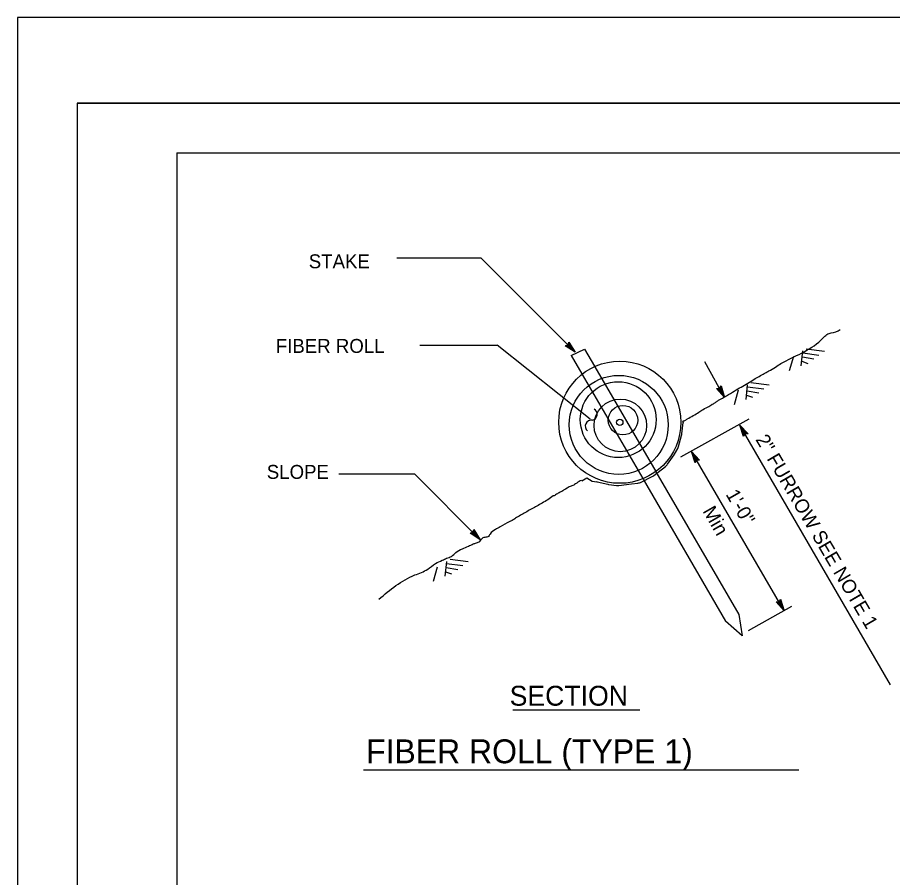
# Model space of a CAD drawing. Extents: x -893 to 867, y -474 to 712.
# Drawn here: x -893.5 to -454, y 279.9 to 712 of the extents above; entities that cross this region are included whole.
import ezdxf

# ---------------------------------------------------------------- set-up
doc = ezdxf.new("R2010")
doc.units = 0
for name, color, linetype in [('1 Control', 7, 'Continuous'), ('10 Sheet Format', 7, 'Continuous'), ('56 Stage 3 Anno', 7, 'Continuous'), ('57 Undefined', 7, 'Continuous'), ('60 Nongeo Data', 7, 'Continuous'), ('63 Seal and Sig', 7, 'Continuous')]:
    doc.layers.add(name, color=color, linetype=linetype)

msp = doc.modelspace()

# ---------------------------------------------------------------- linework, layer by layer
at = {"layer": '1 Control'}
for p, q in [((-508.45, 413.91), (-512.48, 418.42)), ((-512.48, 418.42), (-512.48, 418.42)), ((-512.48, 418.42), (-510.96, 418.37)), ((-509.12, 415.1), (-512.06, 418.39)), ((-509.78, 416.28), (-511.68, 418.4)), ((-510.44, 417.47), (-511.26, 418.38)), ((-510.96, 418.37), (-510.19, 419.71)), ((-510.8, 418.66), (-510.44, 417.47)), ((-510.59, 418.97), (-509.78, 416.28)), ((-510.39, 419.35), (-509.11, 415.1)), ((-510.19, 419.71), (-510.19, 419.71)), ((-510.19, 419.71), (-508.45, 413.91)), ((-504.68, 416), (-526.53, 403.82)), ((-508.45, 413.91), (-508.45, 413.91)), ((-719.65, 334.01), (-501.07, 334.01))]:
    msp.add_line(p, q, dxfattribs=at)
at = {"layer": '10 Sheet Format'}
for p, q in [((-863.45, 668.96), (836.55, 668.96)), ((-863.45, 668.96), (-863.45, -431.04)), ((-813.45, 643.97), (811.54, 643.97)), ((-813.45, 643.97), (-813.45, -406.03))]:
    msp.add_line(p, q, dxfattribs=at)
for points in [[(-893.45, -474.04), (866.55, -474.04), (866.55, 711.96), (-893.45, 711.96)], [(-863.45, -431.04), (836.55, -431.04), (836.55, 668.96), (-863.45, 668.96)]]:
    msp.add_lwpolyline(points, close=True, dxfattribs=at)
at = {"layer": '56 Stage 3 Anno'}
for centre, radius, start, end in [((-605.32, 512.62), 3.04, 283.3074, 60.1497), ((-605.22, 506.64), 3.06, 80.6529, 231.1528)]:
    msp.add_arc(centre, radius, start, end, dxfattribs=at)
at = {"layer": '57 Undefined'}
for p, q in [((-702.93, 591.28), (-660.7, 591.28)), ((-613.32, 543.76), (-660.7, 591.28)), ((-691.32, 547.32), (-652.62, 547.32)), ((-605.87, 510.11), (-652.62, 547.32)), ((-618.4, 547.04), (-616.92, 547.41)), ((-613.32, 543.77), (-618.4, 547.04)), ((-618.4, 547.04), (-618.4, 547.04)), ((-614.28, 544.74), (-617.99, 547.13)), ((-615.23, 545.7), (-617.62, 547.24)), ((-616.18, 546.67), (-617.21, 547.33)), ((-616.92, 547.41), (-616.54, 548.89)), ((-616.84, 547.72), (-616.18, 546.67)), ((-616.72, 548.08), (-615.23, 545.7)), ((-616.63, 548.5), (-614.27, 544.73)), ((-616.54, 548.89), (-616.54, 548.89)), ((-616.54, 548.89), (-613.32, 543.77)), ((-613.32, 543.77), (-613.32, 543.77)), ((-538.34, 521.1), (-548.25, 538.9)), ((-538.34, 521.1), (-542.38, 525.61)), ((-542.38, 525.61), (-542.38, 525.61)), ((-542.38, 525.61), (-540.85, 525.56)), ((-539.01, 522.29), (-541.95, 525.58)), ((-539.67, 523.47), (-541.57, 525.59)), ((-540.34, 524.66), (-541.15, 525.57)), ((-540.85, 525.56), (-540.09, 526.9)), ((-540.69, 525.85), (-540.34, 524.66)), ((-540.48, 526.16), (-539.67, 523.47)), ((-540.29, 526.54), (-539, 522.29)), ((-540.09, 526.9), (-540.09, 526.9)), ((-540.09, 526.9), (-538.34, 521.1)), ((-544.72, 517.91), (-544.72, 517.91)), ((-526.19, 510.13), (-560.5, 491.01)), ((-528.81, 501.4), (-530.68, 507.15)), ((-530.68, 507.15), (-526.55, 502.73)), ((-454.94, 376.78), (-530.68, 507.15)), ((-528.62, 501.76), (-529.99, 505.98)), ((-529.98, 505.98), (-526.97, 502.75)), ((-537.06, 503.96), (-537.06, 503.96)), ((-528.43, 502.14), (-529.3, 504.81)), ((-529.3, 504.81), (-527.35, 502.73)), ((-528.08, 502.75), (-528.81, 501.4)), ((-528.81, 501.4), (-528.81, 501.4)), ((-528.23, 502.46), (-528.61, 503.64)), ((-528.61, 503.64), (-527.78, 502.75)), ((-526.55, 502.73), (-528.08, 502.75)), ((-526.55, 502.73), (-526.55, 502.73)), ((-508.45, 413.91), (-554.97, 493.99)), ((-553.1, 488.23), (-554.97, 493.99)), ((-554.97, 493.99), (-554.97, 493.99)), ((-554.97, 493.99), (-550.84, 489.57)), ((-552.91, 488.6), (-554.28, 492.82)), ((-554.27, 492.81), (-551.26, 489.59)), ((-552.72, 488.97), (-553.59, 491.65)), ((-553.59, 491.65), (-551.64, 489.57)), ((-552.37, 489.58), (-553.1, 488.23)), ((-553.1, 488.23), (-553.1, 488.23)), ((-552.51, 489.3), (-552.9, 490.48)), ((-552.9, 490.48), (-552.06, 489.58)), ((-550.84, 489.57), (-552.37, 489.58)), ((-550.84, 489.57), (-550.84, 489.57)), ((-732.11, 482.74), (-694.12, 482.74)), ((-661.09, 449.62), (-694.12, 482.74)), ((-666.17, 452.89), (-664.69, 453.25)), ((-661.09, 449.62), (-666.17, 452.89)), ((-666.17, 452.89), (-666.17, 452.89)), ((-662.05, 450.59), (-665.76, 452.98)), ((-663, 451.55), (-665.39, 453.09)), ((-663.95, 452.52), (-664.98, 453.18)), ((-664.69, 453.25), (-664.3, 454.74)), ((-664.61, 453.57), (-663.95, 452.52)), ((-664.49, 453.93), (-663, 451.55)), ((-664.4, 454.34), (-662.04, 450.58)), ((-664.3, 454.74), (-664.3, 454.74)), ((-664.3, 454.74), (-661.09, 449.62)), ((-661.09, 449.62), (-661.09, 449.62)), ((-644.65, 364.15), (-580.89, 364.15))]:
    msp.add_line(p, q, dxfattribs=at)
at = {"layer": '60 Nongeo Data'}
for p, q in [((-615.32, 542.1), (-608.61, 545.36)), ((-608.61, 545.36), (-603.61, 536.74)), ((-497.32, 545.58), (-488.2, 544.4)), ((-615.32, 542.1), (-609.99, 532.93)), ((-503.69, 541.65), (-505.8, 534.44)), ((-499.16, 544.45), (-499.96, 537)), ((-499.2, 541.47), (-493.43, 540.42)), ((-499.08, 543.46), (-490.93, 542.4)), ((-499.6, 539.22), (-496.56, 538.18)), ((-526.92, 527.46), (-527.71, 520)), ((-525.07, 528.58), (-515.95, 527.4)), ((-531.45, 524.66), (-533.55, 517.44)), ((-526.95, 524.47), (-521.19, 523.43)), ((-526.83, 526.46), (-518.68, 525.41)), ((-527.36, 522.22), (-524.31, 521.19)), ((-572.78, 483.72), (-531.08, 412)), ((-579.26, 480.08), (-537.78, 408.74)), ((-676.22, 439.8), (-667.1, 438.62)), ((-682.6, 435.88), (-684.7, 428.66)), ((-678.06, 438.68), (-678.86, 431.22)), ((-678.1, 435.69), (-672.33, 434.65)), ((-677.98, 437.69), (-669.83, 436.63)), ((-678.51, 433.44), (-675.46, 432.41)), ((-529.5, 401.28), (-537.79, 408.73)), ((-531.09, 411.99), (-529.5, 401.28))]:
    msp.add_line(p, q, dxfattribs=at)
for centre, radius in [((-590.94, 508.61), 30.68), ((-591.47, 507.3), 24.86), ((-591.73, 509.92), 19.04), ((-590.68, 507.04), 13.22), ((-589.37, 509.66), 7.41), ((-590.94, 508.61), 1.59)]:
    msp.add_circle(centre, radius, dxfattribs=at)
for points in [[(-540.37, 520.18), (-536.27, 522.51), (-532.57, 524.87), (-525.87, 528.69), (-522.9, 530.53), (-520.24, 532.04), (-517.8, 533.42), (-516.13, 534.38), (-512.82, 536.34), (-510, 538.08), (-489.94, 549.89), (-485.83, 553.23), (-481.31, 554.48), (-480.25, 555.23)], [(-557.1, 510.25), (-554.02, 511.97), (-551.23, 513.71), (-549.14, 515.05), (-546.15, 516.59), (-544.34, 517.73), (-542.81, 518.6), (-541.7, 519.43), (-540.39, 520.24)], [(-610.1, 479.33), (-611.42, 478.83), (-613.69, 477.29), (-615.43, 476.57), (-619.16, 474.43), (-620.94, 473.42), (-622.76, 472.44), (-623.6, 471.89), (-624.35, 471.59)], [(-624.34, 471.57), (-629.93, 467.96), (-635.18, 465.08), (-640.14, 462.29), (-642.87, 460.68), (-644.56, 459.55), (-646.25, 458.7), (-651.01, 456.12), (-653.43, 454.76), (-656.11, 452.44), (-657.18, 451.03), (-659.31, 450.69), (-660.73, 449.59)], [(-712, 419.73), (-693.91, 431.88), (-687.44, 434.76), (-683.5, 437.65), (-680.08, 439.27), (-677.98, 440.26), (-675.49, 441.23), (-673.32, 443.12), (-670, 445.07), (-666.96, 446.39), (-664.56, 447.46), (-662.93, 448.07), (-661.25, 448.78), (-660.51, 449.71)]]:
    msp.add_spline(points, degree=3, dxfattribs=at)
at = {"layer": '63 Seal and Sig'}
for p, q in [((-603.46, 536.49), (-572.89, 483.91)), ((-609.85, 532.68), (-579.41, 480.34)), ((-559.44, 508.8), (-557.08, 510.21)), ((-559.77, 502.78), (-559.16, 508.46)), ((-559.14, 508.63), (-559.01, 509.43)), ((-561.47, 496.48), (-559.92, 502)), ((-563.43, 492.63), (-561.88, 495.47)), ((-566.97, 487.49), (-563.7, 492.21)), ((-573.91, 481.85), (-567.98, 486.42)), ((-580.19, 478.57), (-574.66, 481.38)), ((-602.23, 478.68), (-596.89, 477.45)), ((-596.39, 477.36), (-592.58, 476.9)), ((-591.38, 476.9), (-585.1, 477.71)), ((-585.05, 477.72), (-581.83, 478.08))]:
    msp.add_line(p, q, dxfattribs=at)
msp.add_lwpolyline([(-610.02, 479.25), (-607.58, 480.65), (-604.8, 479.06), (-602.48, 478.73)], dxfattribs=at)
for centre, radius, start, end in [((-556.21, 508.14), 2.97, 170.6364, 173.934), ((-564.53, 503.29), 4.79, 344.3288, 353.934), ((-567.63, 494.94), 4.79, 325.2596, 331.274), ((-566.08, 497.77), 4.79, 331.274, 344.3288), ((-570.9, 490.22), 4.79, 307.6285, 325.2596), ((-576.84, 485.64), 4.79, 296.9672, 307.6285), ((-602.9, 475.79), 2.97, 76.998, 81.8676), ((-595.81, 482.11), 4.79, 256.998, 263.0422), ((-592, 481.65), 4.79, 263.0422, 277.3556), ((-584.72, 474.77), 2.97, 96.3457, 97.3556), ((-582.36, 482.83), 4.79, 276.3457, 296.9672)]:
    msp.add_arc(centre, radius, start, end, dxfattribs=at)

# ---------------------------------------------------------------- texts
at = {"layer": '57 Undefined'}
for s, height, rotation, p in [('STAKE', 7, 360, (-747.18, 585.97)), ('FIBER ROLL', 7, 360, (-763.73, 543.45)), ('2" FURROW SEE NOTE 1', 7, 300.3398, (-522.96, 499.97)), ('SLOPE', 7, 360, (-768.25, 480.17)), ('1\'-0"', 7, 299.8483, (-537.95, 472.44)), ('Min', 7, 299.8483, (-549.53, 464.02)), ('SECTION', 10, 360, (-646.27, 366.21)), ('FIBER ROLL (TYPE 1)', 12, 360, (-718.38, 337.3))]:
    msp.add_text(s, height=height, rotation=rotation, dxfattribs=at).set_placement(p)

doc.saveas('drawing.dxf')
